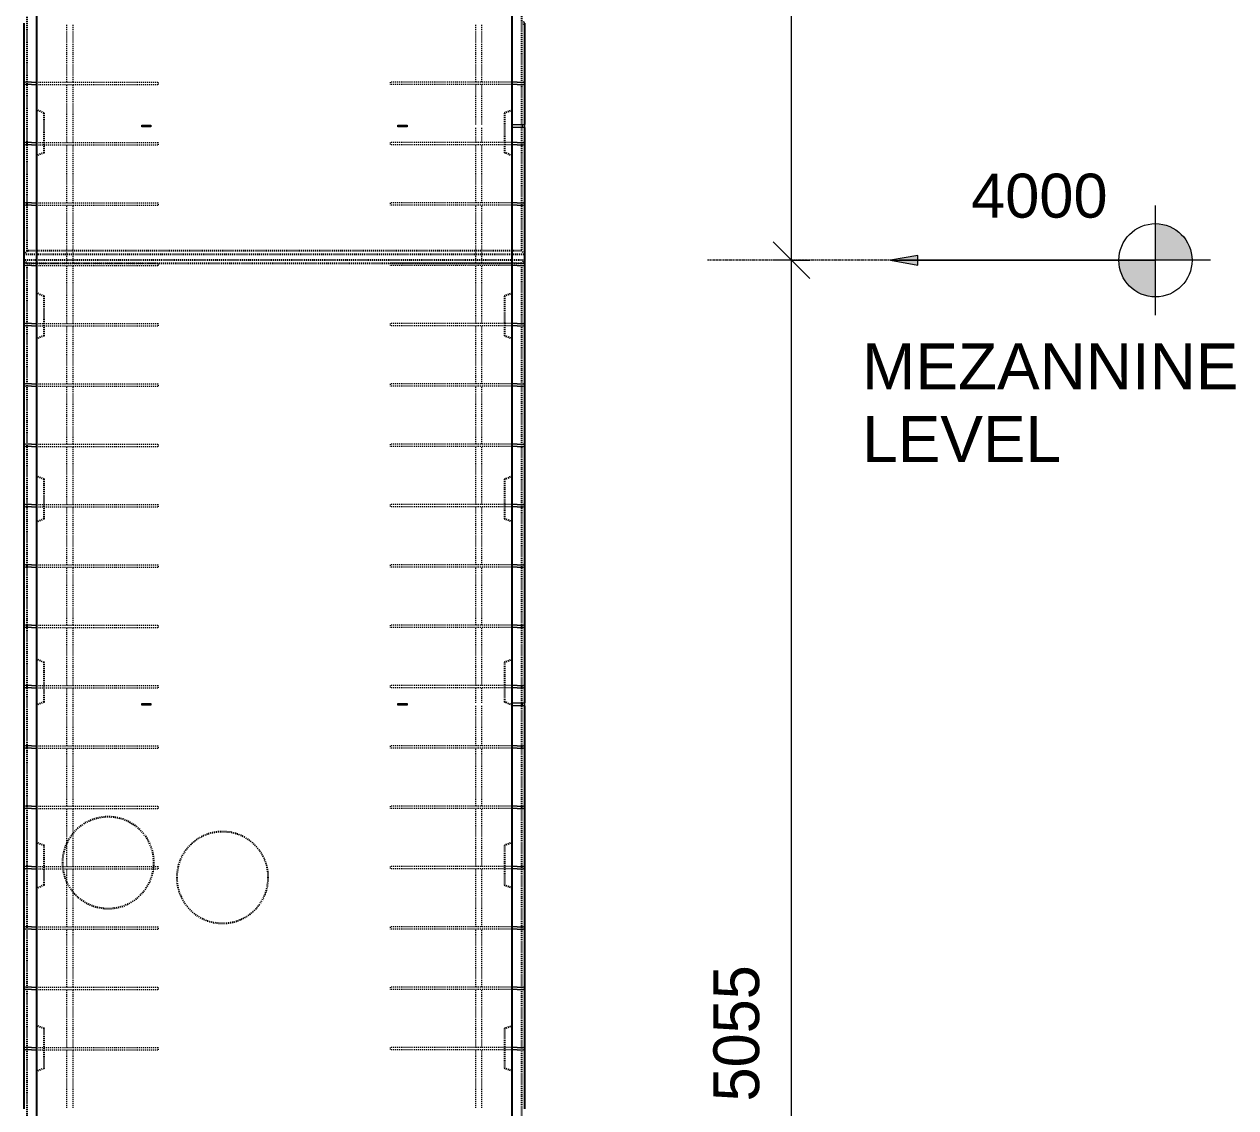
# Model space of a CAD drawing. Header units: millimetres. Extents: x -11071 to 5500, y -2575 to 13230.
# Drawn here: x -5045 to -1074, y 883 to 4433 of the extents above; entities that cross this region are included whole.
import ezdxf

# ---------------------------------------------------------------- set-up
doc = ezdxf.new("R2010")
doc.units = ezdxf.units.MM
doc.linetypes.add('Dash', pattern=[6.36, 3.18, -3.18])
doc.linetypes.add('Overhead', pattern=[3.97, 2.38, -1.59])
for name, color, linetype, lineweight in [('A-ANNO-DIMS', 211, 'Continuous', 9), ('A-ANNO-DIMS-60', 211, 'Continuous', 9), ('A-FLOR-OVHD', 1, 'Overhead', 18), ('A-GENM', 13, 'Continuous', 18), ('A-WALL', 113, 'Continuous', 25), ('A-WALL-HDLN', 110, 'Dash', 25), ('G-ANNO-DIMS', 111, 'Continuous', 9), ('G-ANNO-TEXT', 231, 'Continuous', 9), ('S-RBAR', 171, 'Continuous', 18)]:
    doc.layers.add(name, color=color, linetype=linetype, lineweight=lineweight)
doc.styles.add('Arial_1', font='arial.ttf', dxfattribs={"height": 150})
doc.styles.add('Arial_2', font='arial.ttf', dxfattribs={"height": 144})
doc.styles.add('Nirmala UI Semilight', font='NirmalaS.ttf', dxfattribs={"height": 150})
doc.dimstyles.new('Arrow_Filled_-_2_5_NI_UI_1', dxfattribs={"dimscale": 304.8, "dimtxt": 157.104592, "dimasz": 0.393701, "dimexe": 0.19685, "dimexo": 0.0625, "dimgap": 0.19685, "dimtad": 1, "dimdec": 4, "dimzin": 0, "dimdsep": 46, "dimtxsty": 'Nirmala UI Semilight', "dimblk1": 'OBLIQUE', "dimblk2": 'OBLIQUE', "dimsah": 1, "dimcen": 0.09, "dimazin": 0, "dimtfac": 1, "dimtdec": 4, "dimtix": 1, "dimtmove": 0, "dimatfit": 3, "dimfxl": 0.19685, "dimfxlon": 1, "dimtvp": 1, "dimtolj": 1, "dimtzin": 0, "dimarcsym": 2})

# ---------------------------------------------------------------- blocks, each defined once
blk = doc.blocks.new('RR spread anchor face based - RR-SA-1_4-160-1726851-Elevation Front')
at = {"layer": 'A-GENM'}
for p, q in [((-4660.4, 6753), (-4657.9, 6753)), ((-4660.4, 6747), (-4660.4, 6753)), ((-4657.9, 6753), (-4632.9, 6753)), ((-4657.9, 6753), (-4657.9, 6747)), ((-4632.9, 6753), (-4630.4, 6753)), ((-4632.9, 6753), (-4632.9, 6747)), ((-4630.4, 6753), (-4630.4, 6747)), ((-4657.9, 6747), (-4660.4, 6747)), ((-4632.9, 6747), (-4657.9, 6747)), ((-4630.4, 6747), (-4632.9, 6747))]:
    blk.add_line(p, q, dxfattribs=at)
blk = doc.blocks.new('RR spread anchor face based - RR-SA-2_5-200-1726821-Elevation Front')
at = {"layer": 'A-GENM'}
for p, q in [((-3445.4, 6755), (-3410.4, 6755)), ((-3410.4, 6755), (-3405.4, 6755)), ((-3410.4, 6745), (-3410.4, 6755)), ((-3405.4, 6755), (-3405.4, 6745)), ((-3410.4, 6745), (-3445.4, 6745)), ((-3405.4, 6745), (-3410.4, 6745))]:
    blk.add_line(p, q, dxfattribs=at)
blk = doc.blocks.new('DIMBLOCK79-Elevation Front')
at = {"layer": 'A-ANNO-DIMS-60'}
for p, q in [((-2530.4, 3660), (-2590.4, 3720)), ((-2530.4, 3660), (-2590.4, 3660)), ((-2530.4, -1395), (-2530.4, 3660)), ((-2530.4, 3660), (-2470.4, 3600)), ((-2530.4, 3660), (-2470.4, 3660)), ((-2530.4, -1395), (-2590.4, -1335)), ((-2530.4, -1395), (-2590.4, -1395)), ((-2530.4, -1395), (-2470.4, -1455)), ((-2530.4, -1395), (-2470.4, -1395))]:
    blk.add_line(p, q, dxfattribs=at)
at = {"layer": 'A-ANNO-DIMS-60', "color": 0, "insert": (-2786.1, 904), "char_height": 150, "width": 548.438, "attachment_point": 1, "rotation": 90, "line_spacing_factor": 1.142579, "style": 'Nirmala UI Semilight'}
blk.add_mtext('5055', dxfattribs=at)
blk = doc.blocks.new('_Oblique')
at = {"color": 0, "linetype": 'ByBlock', "lineweight": -2}
blk.add_line((-0.5, -0.5), (0.5, 0.5), dxfattribs=at)
blk = doc.blocks.new('DIMBLOCK80-Elevation Front')
at = {"layer": 'A-ANNO-DIMS-60'}
for p, q in [((-2530.4, 7660), (-2590.4, 7720)), ((-2530.4, 7660), (-2590.4, 7660)), ((-2530.4, 3660), (-2530.4, 7660)), ((-2530.4, 7660), (-2470.4, 7600)), ((-2530.4, 7660), (-2470.4, 7660)), ((-2530.4, 3660), (-2590.4, 3720)), ((-2530.4, 3660), (-2590.4, 3660)), ((-2530.4, 3660), (-2470.4, 3600)), ((-2530.4, 3660), (-2470.4, 3660))]:
    blk.add_line(p, q, dxfattribs=at)
at = {"layer": 'A-ANNO-DIMS-60', "color": 0, "insert": (-2786.1, 5430.1), "char_height": 150, "width": 551.866, "attachment_point": 1, "rotation": 90, "line_spacing_factor": 1.142579, "style": 'Nirmala UI Semilight'}
blk.add_mtext('4000', dxfattribs=at)
blk = doc.blocks.new('Spot Elevations - M_Spot Elevation - Target Filled-10609-Elevation Front')
at = {"layer": 'G-ANNO-DIMS'}
h = blk.add_hatch(color=256, dxfattribs=at)
edge = h.paths.add_edge_path()
edge.add_line((-1443.8, 7660), (-1323.8, 7660))
edge.add_arc((-1443.8, 7660), 120, 0, 90)
edge.add_line((-1443.8, 7780), (-1443.8, 7660))
h = blk.add_hatch(color=256, dxfattribs=at)
edge = h.paths.add_edge_path()
edge.add_line((-1443.8, 7660), (-1563.8, 7660))
edge.add_arc((-1443.8, 7660), 120, 180, 270)
edge.add_line((-1443.8, 7540), (-1443.8, 7660))
for p, q in [((-1443.8, 7480), (-1443.8, 7840)), ((-1263.8, 7660), (-2283.8, 7660))]:
    blk.add_line(p, q, dxfattribs=at)
blk.add_circle((-1443.8, 7660), 120, dxfattribs=at)

msp = doc.modelspace()

# ---------------------------------------------------------------- hatches: boundary and pattern name
at = {"layer": 'G-ANNO-DIMS'}
msp.add_hatch(color=256, dxfattribs=at).paths.add_polyline_path([(-2205.4305, 3660), (-2115.4305, 3644.13057), (-2115.4305, 3675.86943)])

# ---------------------------------------------------------------- linework, layer by layer
at = {"layer": 'A-FLOR-OVHD'}
msp.add_line((-2205.4305, 3660), (-2805.4305, 3660), dxfattribs=at)
at = {"layer": 'A-WALL'}
for p, q in [((-5005.4305, 7060), (-5005.4305, -1395)), ((-3445.4305, -1395), (-3445.4305, 7060)), ((-5045.4305, 4240.04674), (-5045.4305, 4436.95326)), ((-3405.4305, 4436.95326), (-3405.4305, 4240.04674)), ((-5045.4305, 4042.38007), (-5045.4305, 4239.28659)), ((-3405.4305, 4239.28659), (-3405.4305, 4105)), ((-3405.4305, 4095), (-3405.4305, 4042.38007)), ((-5045.4305, 3844.71341), (-5045.4305, 4041.61993)), ((-3405.4305, 4041.61993), (-3405.4305, 3844.71341)), ((-5045.4305, 3647.04674), (-5045.4305, 3843.95326)), ((-3405.4305, 3843.95326), (-3405.4305, 3647.04674)), ((-5045.4305, 3449.38007), (-5045.4305, 3646.28659)), ((-3405.4305, 3646.28659), (-3405.4305, 3449.38007)), ((-5045.4305, 3251.71341), (-5045.4305, 3448.61993)), ((-3405.4305, 3448.61993), (-3405.4305, 3251.71341)), ((-5045.4305, 3054.04674), (-5045.4305, 3250.95326)), ((-3405.4305, 3250.95326), (-3405.4305, 3054.04674)), ((-5045.4305, 2856.38007), (-5045.4305, 3053.28659)), ((-3405.4305, 3053.28659), (-3405.4305, 2856.38007)), ((-5045.4305, 2658.71341), (-5045.4305, 2855.61993)), ((-3405.4305, 2855.61993), (-3405.4305, 2658.71341)), ((-5045.4305, 2461.04674), (-5045.4305, 2657.95326)), ((-3405.4305, 2657.95326), (-3405.4305, 2461.04674)), ((-5045.4305, 2263.38007), (-5045.4305, 2460.28659)), ((-3405.4305, 2460.28659), (-3405.4305, 2263.38007)), ((-5045.4305, 2065.71341), (-5045.4305, 2262.61993)), ((-3405.4305, 2262.61993), (-3405.4305, 2210)), ((-3405.4305, 2200), (-3405.4305, 2065.71341)), ((-5045.4305, 1868.04674), (-5045.4305, 2064.95326)), ((-3405.4305, 2064.95326), (-3405.4305, 1868.04674)), ((-5045.4305, 1670.38007), (-5045.4305, 1867.28659)), ((-3405.4305, 1867.28659), (-3405.4305, 1670.38007)), ((-5045.4305, 1472.71341), (-5045.4305, 1669.61993)), ((-3405.4305, 1669.61993), (-3405.4305, 1472.71341)), ((-5045.4305, 1275.04674), (-5045.4305, 1471.95326)), ((-3405.4305, 1471.95326), (-3405.4305, 1275.04674)), ((-5045.4305, 1077.38007), (-5045.4305, 1274.28659)), ((-3405.4305, 1274.28659), (-3405.4305, 1077.38007)), ((-5045.4305, 879.71341), (-5045.4305, 1076.61993)), ((-3405.4305, 1076.61993), (-3405.4305, 879.71341))]:
    msp.add_line(p, q, dxfattribs=at)
at = {"layer": 'A-WALL-HDLN'}
for p, q in [((-5035.42792, 3690.4499), (-5035.42792, 7660)), ((-3415.43308, 7660), (-3415.43308, 3690.4499)), ((-4980.4305, 4142.5), (-5005.4305, 4152.5)), ((-4980.4305, 4012.5), (-4980.4305, 4142.5)), ((-3445.4305, 4152.5), (-3470.4305, 4142.5)), ((-3470.4305, 4142.5), (-3470.4305, 4012.5)), ((-4980.4305, 4012.5), (-5005.4305, 4002.5)), ((-3445.4305, 4002.5), (-3470.4305, 4012.5)), ((-5035.42792, 3690.4499), (-5045.4305, 3680.44732)), ((-5045.4305, 3680.44732), (-3405.4305, 3680.44732)), ((-5045.4305, 3660.33393), (-5035.42792, 3650.33135)), ((-3405.4305, 3660.33393), (-5045.4305, 3660.33393)), ((-3415.43308, 3690.4499), (-5035.42792, 3690.4499)), ((-3405.4305, 3680.44732), (-3415.43308, 3690.4499)), ((-3415.43308, 3650.33135), (-3405.4305, 3660.33393)), ((-5035.42792, -1395), (-5035.42792, 3650.33135)), ((-5035.42792, 3650.33135), (-3415.43308, 3650.33135)), ((-3415.43308, 3650.33135), (-3415.43308, -1395)), ((-4980.4305, 3542.5), (-5005.4305, 3552.5)), ((-4980.4305, 3412.5), (-4980.4305, 3542.5)), ((-3445.4305, 3552.5), (-3470.4305, 3542.5)), ((-3470.4305, 3542.5), (-3470.4305, 3412.5)), ((-4980.4305, 3412.5), (-5005.4305, 3402.5)), ((-3445.4305, 3402.5), (-3470.4305, 3412.5)), ((-4980.4305, 2942.5), (-5005.4305, 2952.5)), ((-4980.4305, 2812.5), (-4980.4305, 2942.5)), ((-3445.4305, 2952.5), (-3470.4305, 2942.5)), ((-3470.4305, 2942.5), (-3470.4305, 2812.5)), ((-4980.4305, 2812.5), (-5005.4305, 2802.5)), ((-3445.4305, 2802.5), (-3470.4305, 2812.5)), ((-4980.4305, 2342.5), (-5005.4305, 2352.5)), ((-3445.4305, 2352.5), (-3470.4305, 2342.5)), ((-4980.4305, 2212.5), (-4980.4305, 2342.5)), ((-3470.4305, 2342.5), (-3470.4305, 2212.5)), ((-4980.4305, 2212.5), (-5005.4305, 2202.5)), ((-3445.4305, 2202.5), (-3470.4305, 2212.5)), ((-4980.4305, 1742.5), (-5005.4305, 1752.5)), ((-3445.4305, 1752.5), (-3470.4305, 1742.5)), ((-4980.4305, 1612.5), (-4980.4305, 1742.5)), ((-3470.4305, 1742.5), (-3470.4305, 1612.5)), ((-4980.4305, 1612.5), (-5005.4305, 1602.5)), ((-3445.4305, 1602.5), (-3470.4305, 1612.5)), ((-4980.4305, 1142.5), (-5005.4305, 1152.5)), ((-3445.4305, 1152.5), (-3470.4305, 1142.5)), ((-4980.4305, 1012.5), (-4980.4305, 1142.5)), ((-3470.4305, 1142.5), (-3470.4305, 1012.5)), ((-4980.4305, 1012.5), (-5005.4305, 1002.5)), ((-3445.4305, 1002.5), (-3470.4305, 1012.5))]:
    msp.add_line(p, q, dxfattribs=at)
for centre, start, end in [((-4770.36586, 1686.29837), 0, 155.11631304), ((-4395.36586, 1637.77556), 0, 180), ((-4770.36586, 1686.29837), 155.21563069, 180), ((-4770.36586, 1686.29837), 180, 204.78436931), ((-4770.36586, 1686.29837), 204.88368696, 0), ((-4395.36586, 1637.77556), 180, 0)]:
    msp.add_arc(centre, 150, start, end, dxfattribs=at)
at = {"layer": 'G-ANNO-DIMS'}
for p, q in [((-2115.4305, 3675.86943), (-2205.4305, 3660)), ((-2205.4305, 3660), (-2115.4305, 3644.13057)), ((-2205.4305, 3660), (-1690.56879, 3660)), ((-2115.4305, 3644.13057), (-2115.4305, 3675.86943)), ((-1690.56879, 3660), (-1337.02428, 3660))]:
    msp.add_line(p, q, dxfattribs=at)
at = {"layer": 'S-RBAR', "linetype": 'Dash'}
for p, q in [((-4905.4305, 4243.66667), (-4905.4305, 4433.33333)), ((-4885.4305, 4243.66667), (-4885.4305, 4433.33333)), ((-3565.4305, 4243.66667), (-3565.4305, 4433.33333)), ((-3545.4305, 4243.66667), (-3545.4305, 4433.33333)), ((-5005.38089, 4243.66667), (-4605.4305, 4243.66667)), ((-5005.38089, 4235.66667), (-4605.4305, 4235.66667)), ((-4905.4305, 4046), (-4905.4305, 4235.66667)), ((-4885.4305, 4046), (-4885.4305, 4235.66667)), ((-4605.4305, 4235.66667), (-4605.4305, 4243.66667)), ((-3445.48011, 4243.66667), (-3845.4305, 4243.66667)), ((-3845.4305, 4243.66667), (-3845.4305, 4235.66667)), ((-3445.48011, 4235.66667), (-3845.4305, 4235.66667)), ((-3565.4305, 4105), (-3565.4305, 4235.66667)), ((-3545.4305, 4105), (-3545.4305, 4235.66667)), ((-3565.4305, 4046), (-3565.4305, 4095)), ((-3545.4305, 4046), (-3545.4305, 4095)), ((-5005.38089, 4046), (-4605.4305, 4046)), ((-5005.38089, 4038), (-4605.4305, 4038)), ((-4905.4305, 3848.33333), (-4905.4305, 4038)), ((-4885.4305, 3848.33333), (-4885.4305, 4038)), ((-4605.4305, 4038), (-4605.4305, 4046)), ((-3445.48011, 4046), (-3845.4305, 4046)), ((-3845.4305, 4046), (-3845.4305, 4038)), ((-3445.48011, 4038), (-3845.4305, 4038)), ((-3565.4305, 3848.33333), (-3565.4305, 4038)), ((-3545.4305, 3848.33333), (-3545.4305, 4038)), ((-5005.38089, 3848.33333), (-4605.4305, 3848.33333)), ((-5005.38089, 3840.33333), (-4605.4305, 3840.33333)), ((-4905.4305, 3650.66667), (-4905.4305, 3840.33333)), ((-4885.4305, 3650.66667), (-4885.4305, 3840.33333)), ((-4605.4305, 3840.33333), (-4605.4305, 3848.33333)), ((-3445.48011, 3848.33333), (-3845.4305, 3848.33333)), ((-3845.4305, 3848.33333), (-3845.4305, 3840.33333)), ((-3445.48011, 3840.33333), (-3845.4305, 3840.33333)), ((-3565.4305, 3650.66667), (-3565.4305, 3840.33333)), ((-3545.4305, 3650.66667), (-3545.4305, 3840.33333)), ((-5005.38089, 3650.66667), (-4605.4305, 3650.66667)), ((-5005.38089, 3642.66667), (-4605.4305, 3642.66667)), ((-4905.4305, 3453), (-4905.4305, 3642.66667)), ((-4885.4305, 3453), (-4885.4305, 3642.66667)), ((-4605.4305, 3642.66667), (-4605.4305, 3650.66667)), ((-3445.48011, 3650.66667), (-3845.4305, 3650.66667)), ((-3845.4305, 3650.66667), (-3845.4305, 3642.66667)), ((-3445.48011, 3642.66667), (-3845.4305, 3642.66667)), ((-3565.4305, 3453), (-3565.4305, 3642.66667)), ((-3545.4305, 3453), (-3545.4305, 3642.66667)), ((-5005.38089, 3453), (-4605.4305, 3453)), ((-5005.38089, 3445), (-4605.4305, 3445)), ((-4905.4305, 3255.33333), (-4905.4305, 3445)), ((-4885.4305, 3255.33333), (-4885.4305, 3445)), ((-4605.4305, 3445), (-4605.4305, 3453)), ((-3445.48011, 3453), (-3845.4305, 3453)), ((-3845.4305, 3453), (-3845.4305, 3445)), ((-3445.48011, 3445), (-3845.4305, 3445)), ((-3565.4305, 3255.33333), (-3565.4305, 3445)), ((-3545.4305, 3255.33333), (-3545.4305, 3445)), ((-5005.38089, 3255.33333), (-4605.4305, 3255.33333)), ((-5005.38089, 3247.33333), (-4605.4305, 3247.33333)), ((-4905.4305, 3057.66667), (-4905.4305, 3247.33333)), ((-4885.4305, 3057.66667), (-4885.4305, 3247.33333)), ((-4605.4305, 3247.33333), (-4605.4305, 3255.33333)), ((-3445.48011, 3255.33333), (-3845.4305, 3255.33333)), ((-3845.4305, 3255.33333), (-3845.4305, 3247.33333)), ((-3445.48011, 3247.33333), (-3845.4305, 3247.33333)), ((-3565.4305, 3057.66667), (-3565.4305, 3247.33333)), ((-3545.4305, 3057.66667), (-3545.4305, 3247.33333)), ((-5005.38089, 3057.66667), (-4605.4305, 3057.66667)), ((-5005.38089, 3049.66667), (-4605.4305, 3049.66667)), ((-4905.4305, 2860), (-4905.4305, 3049.66667)), ((-4885.4305, 2860), (-4885.4305, 3049.66667)), ((-4605.4305, 3049.66667), (-4605.4305, 3057.66667)), ((-3445.48011, 3057.66667), (-3845.4305, 3057.66667)), ((-3845.4305, 3057.66667), (-3845.4305, 3049.66667)), ((-3445.48011, 3049.66667), (-3845.4305, 3049.66667)), ((-3565.4305, 2860), (-3565.4305, 3049.66667)), ((-3545.4305, 2860), (-3545.4305, 3049.66667)), ((-5005.38089, 2860), (-4605.4305, 2860)), ((-4605.4305, 2852), (-4605.4305, 2860)), ((-3445.48011, 2860), (-3845.4305, 2860)), ((-3845.4305, 2860), (-3845.4305, 2852)), ((-5005.38089, 2852), (-4605.4305, 2852)), ((-4905.4305, 2662.33333), (-4905.4305, 2852)), ((-4885.4305, 2662.33333), (-4885.4305, 2852)), ((-3445.48011, 2852), (-3845.4305, 2852)), ((-3565.4305, 2662.33333), (-3565.4305, 2852)), ((-3545.4305, 2662.33333), (-3545.4305, 2852)), ((-5005.38089, 2662.33333), (-4605.4305, 2662.33333)), ((-4605.4305, 2654.33333), (-4605.4305, 2662.33333)), ((-3445.48011, 2662.33333), (-3845.4305, 2662.33333)), ((-3845.4305, 2662.33333), (-3845.4305, 2654.33333)), ((-5005.38089, 2654.33333), (-4605.4305, 2654.33333)), ((-4905.4305, 2464.66667), (-4905.4305, 2654.33333)), ((-4885.4305, 2464.66667), (-4885.4305, 2654.33333)), ((-3445.48011, 2654.33333), (-3845.4305, 2654.33333)), ((-3565.4305, 2464.66667), (-3565.4305, 2654.33333)), ((-3545.4305, 2464.66667), (-3545.4305, 2654.33333)), ((-5005.38089, 2464.66667), (-4605.4305, 2464.66667)), ((-4605.4305, 2456.66667), (-4605.4305, 2464.66667)), ((-3445.48011, 2464.66667), (-3845.4305, 2464.66667)), ((-3845.4305, 2464.66667), (-3845.4305, 2456.66667)), ((-5005.38089, 2456.66667), (-4605.4305, 2456.66667)), ((-4905.4305, 2267), (-4905.4305, 2456.66667)), ((-4885.4305, 2267), (-4885.4305, 2456.66667)), ((-3445.48011, 2456.66667), (-3845.4305, 2456.66667)), ((-3565.4305, 2267), (-3565.4305, 2456.66667)), ((-3545.4305, 2267), (-3545.4305, 2456.66667)), ((-5005.38089, 2267), (-4605.4305, 2267)), ((-4605.4305, 2259), (-4605.4305, 2267)), ((-3445.48011, 2267), (-3845.4305, 2267)), ((-3845.4305, 2267), (-3845.4305, 2259)), ((-5005.38089, 2259), (-4605.4305, 2259)), ((-4905.4305, 2069.33333), (-4905.4305, 2259)), ((-4885.4305, 2069.33333), (-4885.4305, 2259)), ((-3445.48011, 2259), (-3845.4305, 2259)), ((-3565.4305, 2210), (-3565.4305, 2259)), ((-3545.4305, 2210), (-3545.4305, 2259)), ((-3565.4305, 2069.33333), (-3565.4305, 2200)), ((-3545.4305, 2069.33333), (-3545.4305, 2200)), ((-5005.38089, 2069.33333), (-4605.4305, 2069.33333)), ((-4605.4305, 2061.33333), (-4605.4305, 2069.33333)), ((-3445.48011, 2069.33333), (-3845.4305, 2069.33333)), ((-3845.4305, 2069.33333), (-3845.4305, 2061.33333)), ((-5005.38089, 2061.33333), (-4605.4305, 2061.33333)), ((-4905.4305, 1871.66667), (-4905.4305, 2061.33333)), ((-4885.4305, 1871.66667), (-4885.4305, 2061.33333)), ((-3445.48011, 2061.33333), (-3845.4305, 2061.33333)), ((-3565.4305, 1871.66667), (-3565.4305, 2061.33333)), ((-3545.4305, 1871.66667), (-3545.4305, 2061.33333)), ((-5005.38089, 1871.66667), (-4605.4305, 1871.66667)), ((-4605.4305, 1863.66667), (-4605.4305, 1871.66667)), ((-3445.48011, 1871.66667), (-3845.4305, 1871.66667)), ((-3845.4305, 1871.66667), (-3845.4305, 1863.66667)), ((-5005.38089, 1863.66667), (-4605.4305, 1863.66667)), ((-4905.4305, 1674), (-4905.4305, 1863.66667)), ((-4885.4305, 1674), (-4885.4305, 1863.66667)), ((-3445.48011, 1863.66667), (-3845.4305, 1863.66667)), ((-3565.4305, 1674), (-3565.4305, 1863.66667)), ((-3545.4305, 1674), (-3545.4305, 1863.66667)), ((-5005.38089, 1674), (-4605.4305, 1674)), ((-4605.4305, 1666), (-4605.4305, 1674)), ((-3445.48011, 1674), (-3845.4305, 1674)), ((-3845.4305, 1674), (-3845.4305, 1666)), ((-5005.38089, 1666), (-4605.4305, 1666)), ((-4905.4305, 1476.33333), (-4905.4305, 1666)), ((-4885.4305, 1476.33333), (-4885.4305, 1666)), ((-3445.48011, 1666), (-3845.4305, 1666)), ((-3565.4305, 1476.33333), (-3565.4305, 1666)), ((-3545.4305, 1476.33333), (-3545.4305, 1666)), ((-5005.38089, 1476.33333), (-4605.4305, 1476.33333)), ((-4605.4305, 1468.33333), (-4605.4305, 1476.33333)), ((-3445.48011, 1476.33333), (-3845.4305, 1476.33333)), ((-3845.4305, 1476.33333), (-3845.4305, 1468.33333)), ((-5005.38089, 1468.33333), (-4605.4305, 1468.33333)), ((-4905.4305, 1278.66667), (-4905.4305, 1468.33333)), ((-4885.4305, 1278.66667), (-4885.4305, 1468.33333)), ((-3445.48011, 1468.33333), (-3845.4305, 1468.33333)), ((-3565.4305, 1278.66667), (-3565.4305, 1468.33333)), ((-3545.4305, 1278.66667), (-3545.4305, 1468.33333)), ((-5005.38089, 1278.66667), (-4605.4305, 1278.66667)), ((-4605.4305, 1270.66667), (-4605.4305, 1278.66667)), ((-3445.48011, 1278.66667), (-3845.4305, 1278.66667)), ((-3845.4305, 1278.66667), (-3845.4305, 1270.66667)), ((-5005.38089, 1270.66667), (-4605.4305, 1270.66667)), ((-4905.4305, 1081), (-4905.4305, 1270.66667)), ((-4885.4305, 1081), (-4885.4305, 1270.66667)), ((-3445.48011, 1270.66667), (-3845.4305, 1270.66667)), ((-3565.4305, 1081), (-3565.4305, 1270.66667)), ((-3545.4305, 1081), (-3545.4305, 1270.66667)), ((-5005.38089, 1081), (-4605.4305, 1081)), ((-5005.38089, 1073), (-4605.4305, 1073)), ((-4905.4305, 883.33333), (-4905.4305, 1073)), ((-4885.4305, 883.33333), (-4885.4305, 1073)), ((-4605.4305, 1073), (-4605.4305, 1081)), ((-3445.48011, 1081), (-3845.4305, 1081)), ((-3845.4305, 1081), (-3845.4305, 1073)), ((-3445.48011, 1073), (-3845.4305, 1073)), ((-3565.4305, 883.33333), (-3565.4305, 1073)), ((-3545.4305, 883.33333), (-3545.4305, 1073))]:
    msp.add_line(p, q, dxfattribs=at)
at = {"layer": 'S-RBAR'}
for p, q in [((-5021.4305, 4243.66667), (-5041.4305, 4243.66667)), ((-5021.4305, 4235.66667), (-5041.4305, 4235.66667)), ((-5021.4305, 4243.66667), (-5005.4305, 4243.66667)), ((-5021.4305, 4235.66667), (-5005.4305, 4235.66667)), ((-3429.4305, 4243.66667), (-3445.4305, 4243.66667)), ((-3429.4305, 4235.66667), (-3445.4305, 4235.66667)), ((-3429.4305, 4243.66667), (-3409.4305, 4243.66667)), ((-3429.4305, 4235.66667), (-3409.4305, 4235.66667)), ((-5021.4305, 4046), (-5041.4305, 4046)), ((-5021.4305, 4038), (-5041.4305, 4038)), ((-5021.4305, 4046), (-5005.4305, 4046)), ((-5021.4305, 4038), (-5005.4305, 4038)), ((-3429.4305, 4046), (-3445.4305, 4046)), ((-3429.4305, 4038), (-3445.4305, 4038)), ((-3429.4305, 4046), (-3409.4305, 4046)), ((-3429.4305, 4038), (-3409.4305, 4038)), ((-5021.4305, 3848.33333), (-5041.4305, 3848.33333)), ((-5021.4305, 3840.33333), (-5041.4305, 3840.33333)), ((-5021.4305, 3848.33333), (-5005.4305, 3848.33333)), ((-5021.4305, 3840.33333), (-5005.4305, 3840.33333)), ((-3429.4305, 3848.33333), (-3445.4305, 3848.33333)), ((-3429.4305, 3840.33333), (-3445.4305, 3840.33333)), ((-3429.4305, 3848.33333), (-3409.4305, 3848.33333)), ((-3429.4305, 3840.33333), (-3409.4305, 3840.33333)), ((-5021.4305, 3650.66667), (-5041.4305, 3650.66667)), ((-5021.4305, 3642.66667), (-5041.4305, 3642.66667)), ((-5021.4305, 3650.66667), (-5005.4305, 3650.66667)), ((-5021.4305, 3642.66667), (-5005.4305, 3642.66667)), ((-3429.4305, 3650.66667), (-3445.4305, 3650.66667)), ((-3429.4305, 3642.66667), (-3445.4305, 3642.66667)), ((-3429.4305, 3650.66667), (-3409.4305, 3650.66667)), ((-3429.4305, 3642.66667), (-3409.4305, 3642.66667)), ((-5021.4305, 3453), (-5041.4305, 3453)), ((-5021.4305, 3445), (-5041.4305, 3445)), ((-5021.4305, 3453), (-5005.4305, 3453)), ((-5021.4305, 3445), (-5005.4305, 3445)), ((-3429.4305, 3453), (-3445.4305, 3453)), ((-3429.4305, 3445), (-3445.4305, 3445)), ((-3429.4305, 3453), (-3409.4305, 3453)), ((-3429.4305, 3445), (-3409.4305, 3445)), ((-5021.4305, 3255.33333), (-5041.4305, 3255.33333)), ((-5021.4305, 3247.33333), (-5041.4305, 3247.33333)), ((-5021.4305, 3255.33333), (-5005.4305, 3255.33333)), ((-5021.4305, 3247.33333), (-5005.4305, 3247.33333)), ((-3429.4305, 3255.33333), (-3445.4305, 3255.33333)), ((-3429.4305, 3247.33333), (-3445.4305, 3247.33333)), ((-3429.4305, 3255.33333), (-3409.4305, 3255.33333)), ((-3429.4305, 3247.33333), (-3409.4305, 3247.33333)), ((-5021.4305, 3057.66667), (-5041.4305, 3057.66667)), ((-5021.4305, 3049.66667), (-5041.4305, 3049.66667)), ((-5021.4305, 3057.66667), (-5005.4305, 3057.66667)), ((-5021.4305, 3049.66667), (-5005.4305, 3049.66667)), ((-3429.4305, 3057.66667), (-3445.4305, 3057.66667)), ((-3429.4305, 3049.66667), (-3445.4305, 3049.66667)), ((-3429.4305, 3057.66667), (-3409.4305, 3057.66667)), ((-3429.4305, 3049.66667), (-3409.4305, 3049.66667)), ((-5021.4305, 2860), (-5041.4305, 2860)), ((-5021.4305, 2860), (-5005.4305, 2860)), ((-3429.4305, 2860), (-3445.4305, 2860)), ((-3429.4305, 2860), (-3409.4305, 2860)), ((-5021.4305, 2852), (-5041.4305, 2852)), ((-5021.4305, 2852), (-5005.4305, 2852)), ((-3429.4305, 2852), (-3445.4305, 2852)), ((-3429.4305, 2852), (-3409.4305, 2852)), ((-5021.4305, 2662.33333), (-5041.4305, 2662.33333)), ((-5021.4305, 2662.33333), (-5005.4305, 2662.33333)), ((-3429.4305, 2662.33333), (-3445.4305, 2662.33333)), ((-3429.4305, 2662.33333), (-3409.4305, 2662.33333)), ((-5021.4305, 2654.33333), (-5041.4305, 2654.33333)), ((-5021.4305, 2654.33333), (-5005.4305, 2654.33333)), ((-3429.4305, 2654.33333), (-3445.4305, 2654.33333)), ((-3429.4305, 2654.33333), (-3409.4305, 2654.33333)), ((-5021.4305, 2464.66667), (-5041.4305, 2464.66667)), ((-5021.4305, 2464.66667), (-5005.4305, 2464.66667)), ((-3429.4305, 2464.66667), (-3445.4305, 2464.66667)), ((-3429.4305, 2464.66667), (-3409.4305, 2464.66667)), ((-5021.4305, 2456.66667), (-5041.4305, 2456.66667)), ((-5021.4305, 2456.66667), (-5005.4305, 2456.66667)), ((-3429.4305, 2456.66667), (-3445.4305, 2456.66667)), ((-3429.4305, 2456.66667), (-3409.4305, 2456.66667)), ((-5021.4305, 2267), (-5041.4305, 2267)), ((-5021.4305, 2267), (-5005.4305, 2267)), ((-3429.4305, 2267), (-3445.4305, 2267)), ((-3429.4305, 2267), (-3409.4305, 2267)), ((-5021.4305, 2259), (-5041.4305, 2259)), ((-5021.4305, 2259), (-5005.4305, 2259)), ((-3429.4305, 2259), (-3445.4305, 2259)), ((-3429.4305, 2259), (-3409.4305, 2259)), ((-5021.4305, 2069.33333), (-5041.4305, 2069.33333)), ((-5021.4305, 2069.33333), (-5005.4305, 2069.33333)), ((-3429.4305, 2069.33333), (-3445.4305, 2069.33333)), ((-3429.4305, 2069.33333), (-3409.4305, 2069.33333)), ((-5021.4305, 2061.33333), (-5041.4305, 2061.33333)), ((-5021.4305, 2061.33333), (-5005.4305, 2061.33333)), ((-3429.4305, 2061.33333), (-3445.4305, 2061.33333)), ((-3429.4305, 2061.33333), (-3409.4305, 2061.33333)), ((-5021.4305, 1871.66667), (-5041.4305, 1871.66667)), ((-5021.4305, 1871.66667), (-5005.4305, 1871.66667)), ((-3429.4305, 1871.66667), (-3445.4305, 1871.66667)), ((-3429.4305, 1871.66667), (-3409.4305, 1871.66667)), ((-5021.4305, 1863.66667), (-5041.4305, 1863.66667)), ((-5021.4305, 1863.66667), (-5005.4305, 1863.66667)), ((-3429.4305, 1863.66667), (-3445.4305, 1863.66667)), ((-3429.4305, 1863.66667), (-3409.4305, 1863.66667)), ((-5021.4305, 1674), (-5041.4305, 1674)), ((-5021.4305, 1674), (-5005.4305, 1674)), ((-3429.4305, 1674), (-3445.4305, 1674)), ((-3429.4305, 1674), (-3409.4305, 1674)), ((-5021.4305, 1666), (-5041.4305, 1666)), ((-5021.4305, 1666), (-5005.4305, 1666)), ((-3429.4305, 1666), (-3445.4305, 1666)), ((-3429.4305, 1666), (-3409.4305, 1666)), ((-5021.4305, 1476.33333), (-5041.4305, 1476.33333)), ((-5021.4305, 1476.33333), (-5005.4305, 1476.33333)), ((-3429.4305, 1476.33333), (-3445.4305, 1476.33333)), ((-3429.4305, 1476.33333), (-3409.4305, 1476.33333)), ((-5021.4305, 1468.33333), (-5041.4305, 1468.33333)), ((-5021.4305, 1468.33333), (-5005.4305, 1468.33333)), ((-3429.4305, 1468.33333), (-3445.4305, 1468.33333)), ((-3429.4305, 1468.33333), (-3409.4305, 1468.33333)), ((-5021.4305, 1278.66667), (-5041.4305, 1278.66667)), ((-5021.4305, 1278.66667), (-5005.4305, 1278.66667)), ((-3429.4305, 1278.66667), (-3445.4305, 1278.66667)), ((-3429.4305, 1278.66667), (-3409.4305, 1278.66667)), ((-5021.4305, 1270.66667), (-5041.4305, 1270.66667)), ((-5021.4305, 1270.66667), (-5005.4305, 1270.66667)), ((-3429.4305, 1270.66667), (-3445.4305, 1270.66667)), ((-3429.4305, 1270.66667), (-3409.4305, 1270.66667)), ((-5021.4305, 1081), (-5041.4305, 1081)), ((-5021.4305, 1073), (-5041.4305, 1073)), ((-5021.4305, 1081), (-5005.4305, 1081)), ((-5021.4305, 1073), (-5005.4305, 1073)), ((-3429.4305, 1081), (-3445.4305, 1081)), ((-3429.4305, 1073), (-3445.4305, 1073)), ((-3429.4305, 1081), (-3409.4305, 1081)), ((-3429.4305, 1073), (-3409.4305, 1073))]:
    msp.add_line(p, q, dxfattribs=at)
for centre, start, end in [((-3409.4305, 4437.33333), 270, 90), ((-5041.4305, 4239.66667), 90, 270), ((-3409.4305, 4239.66667), 270, 90), ((-5041.4305, 4042), 90, 270), ((-3409.4305, 4042), 270, 90), ((-5041.4305, 3844.33333), 90, 270), ((-3409.4305, 3844.33333), 270, 90), ((-5041.4305, 3646.66667), 90, 270), ((-3409.4305, 3646.66667), 270, 90), ((-5041.4305, 3449), 90, 270), ((-3409.4305, 3449), 270, 90), ((-5041.4305, 3251.33333), 90, 270), ((-3409.4305, 3251.33333), 270, 90), ((-5041.4305, 3053.66667), 90, 270), ((-3409.4305, 3053.66667), 270, 90), ((-5041.4305, 2856), 90, 270), ((-3409.4305, 2856), 270, 90), ((-5041.4305, 2658.33333), 90, 270), ((-3409.4305, 2658.33333), 270, 90), ((-5041.4305, 2460.66667), 90, 270), ((-3409.4305, 2460.66667), 270, 90), ((-5041.4305, 2263), 90, 270), ((-3409.4305, 2263), 270, 90), ((-5041.4305, 2065.33333), 90, 270), ((-3409.4305, 2065.33333), 270, 90), ((-5041.4305, 1867.66667), 90, 270), ((-3409.4305, 1867.66667), 270, 90), ((-5041.4305, 1670), 90, 270), ((-3409.4305, 1670), 270, 90), ((-5041.4305, 1472.33333), 90, 270), ((-3409.4305, 1472.33333), 270, 90), ((-5041.4305, 1274.66667), 90, 270), ((-3409.4305, 1274.66667), 270, 90), ((-5041.4305, 1077), 90, 270), ((-3409.4305, 1077), 270, 90)]:
    msp.add_arc(centre, 4, start, end, dxfattribs=at)

# ---------------------------------------------------------------- block references
at = {"layer": 'A-GENM'}
for name, p in [('RR spread anchor face based - RR-SA-1_4-160-1726851-Elevation Front', (0, -2650)), ('RR spread anchor face based - RR-SA-1_4-160-1726851-Elevation Front', (840, -2650)), ('RR spread anchor face based - RR-SA-2_5-200-1726821-Elevation Front', (0, -2650)), ('RR spread anchor face based - RR-SA-1_4-160-1726851-Elevation Front', (0, -4545)), ('RR spread anchor face based - RR-SA-1_4-160-1726851-Elevation Front', (840, -4545)), ('RR spread anchor face based - RR-SA-2_5-200-1726821-Elevation Front', (0, -4545))]:
    msp.add_blockref(name, p, dxfattribs=at)
at = {"layer": 'G-ANNO-DIMS'}
msp.add_blockref('Spot Elevations - M_Spot Elevation - Target Filled-10609-Elevation Front', (106.80341, -4000), dxfattribs=at)

# ---------------------------------------------------------------- texts
at = {"layer": 'G-ANNO-TEXT', "color": 7, "char_height": 150, "attachment_point": 1, "style": 'Arial_1'}
for s, insert, width in [('MEZANNINE', (-2298.56877, 3387.42237), 1486.328625), ('LEVEL', (-2298.56877, 3149.29737), 784.050375)]:
    msp.add_mtext(s, dxfattribs=dict(at, insert=insert, width=width))

# ---------------------------------------------------------------- dimensions: what is measured, and where the dimension line sits
at = {"layer": 'A-ANNO-DIMS'}
for base, p1, p2, override, picture, middle in [((-2530.40267, 7660), (-2590.40267, 3660), (-2590.40267, 7660), {"dimpost": '<>', "dimfxl": 4000}, 'DIMBLOCK80-Elevation Front', (-2667.91313, 5660)), ((-2530.40267, 3660), (-2590.40267, -1395), (-2590.40267, 3660), {"dimpost": '<>', "dimfxl": 5055}, 'DIMBLOCK79-Elevation Front', (-2667.91313, 1132.5))]:
    dim = msp.add_linear_dim(base=base, p1=p1, p2=p2, angle=90, dimstyle='Arrow_Filled_-_2_5_NI_UI_1', override=override, dxfattribs=at)
    dim.commit()
    dim.dimension.update_dxf_attribs({"geometry": picture, "text_midpoint": middle})

# ---------------------------------------------------------------- next in the draw order: texts
at = {"layer": 'G-ANNO-DIMS', "insert": (-1941.33533, 3943.72587), "char_height": 144, "width": 535.9465296, "attachment_point": 1, "line_spacing_factor": 0.941778, "style": 'Arial_2', "bg_fill": 3, "box_fill_scale": 0, "bg_fill_color": 256, "bg_fill_true_color": 3254780160, "bg_fill_transparency": 256}
msp.add_mtext('4000', dxfattribs=at)

doc.saveas('drawing.dxf')
